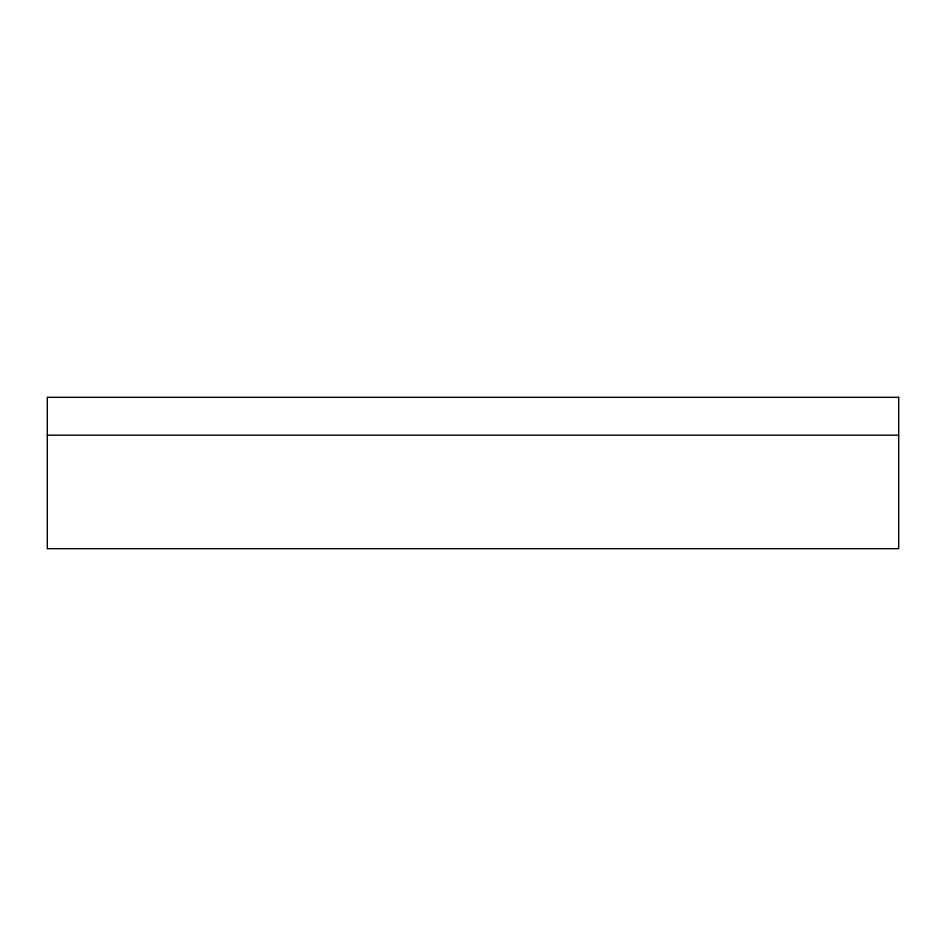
<?xml version="1.0" encoding="UTF-8"?>
<svg xmlns="http://www.w3.org/2000/svg" width="946" height="946" viewBox="0 0 946 946"><rect width="100%" height="100%" fill="white"/><g stroke="black" fill="none" stroke-linecap="round" stroke-linejoin="round"><path stroke-width="1.42" d="M47.3 435.16L898.7 435.16M898.7 397.32L47.3 397.32L47.3 548.68L898.7 548.68L898.7 397.32"/></g></svg>
